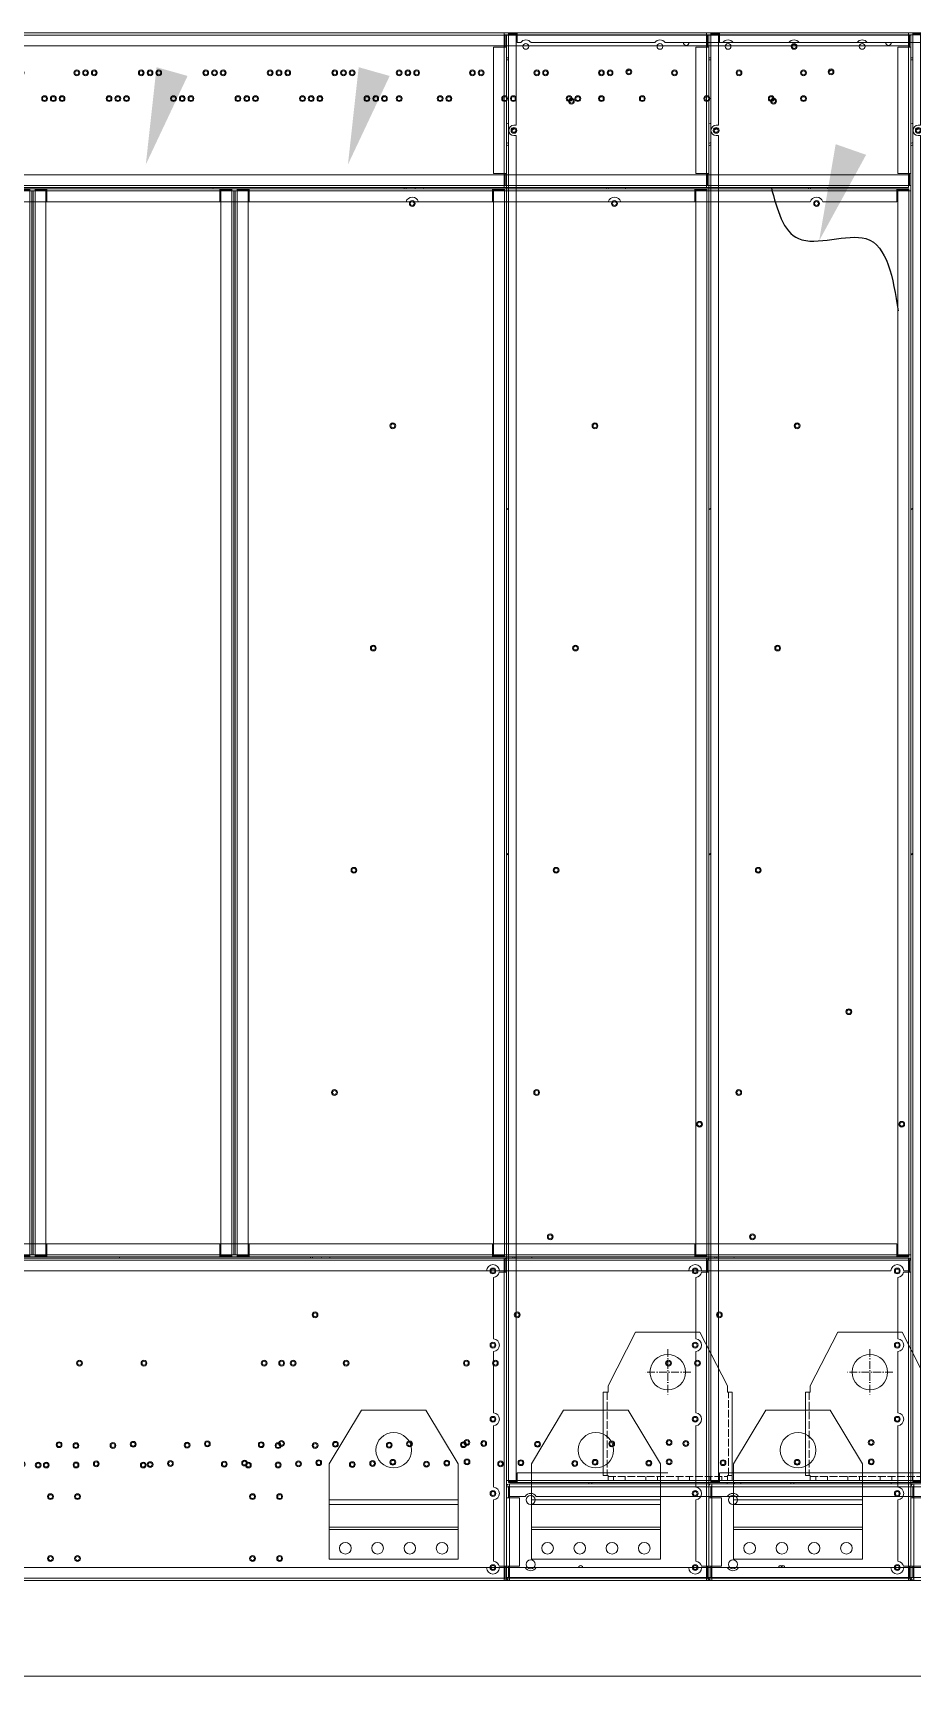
# Model space of a CAD drawing. Header units: millimetres. Extents: x -662756 to 31653, y -141394 to 22156.
# Drawn here: x -652890 to -651527, y -135608 to -133060 of the extents above; entities that cross this region are included whole.
import ezdxf

# ---------------------------------------------------------------- set-up
doc = ezdxf.new("R2010")
doc.units = ezdxf.units.MM
doc.linetypes.add('DASHDOT', pattern=[18.5, 12, -3, 0.5, -3])
doc.linetypes.add('DASHED', pattern=[15, 12, -3])
doc.layers.add('냉각탑_dim', color=1, linetype='Continuous')

# ---------------------------------------------------------------- blocks, each defined once
blk = doc.blocks.new('457536')
at = {"color": 7, "lineweight": 5}
for p, q in [((114592.520962, 89152.297332), (114550.020962, 89069.297332)), ((114692.520962, 89152.297332), (114592.520962, 89152.297332)), ((114735.020962, 89069.297332), (114692.520962, 89152.297332)), ((114542.520962, 89059.297332), (114542.520962, 88929.797332)), ((114742.520962, 88929.797332), (114742.520962, 89059.297332)), ((114550.020962, 88922.297332), (114735.020962, 88922.297332))]:
    blk.add_line(p, q, dxfattribs=at)
at = {"color": 7, "linetype": 'DASHDOT', "lineweight": 5}
for p, q in [((114642.520962, 89126.047332), (114642.520962, 89054.547332)), ((114678.270962, 89090.297332), (114606.770962, 89090.297332))]:
    blk.add_line(p, q, dxfattribs=at)
at = {"color": 7, "lineweight": 5, "ltscale": 0.125}
for p, q in [((114550.020962, 89059.297332), (114550.020962, 89069.297332)), ((114735.020962, 89069.297332), (114735.020962, 89059.297332))]:
    blk.add_line(p, q, dxfattribs=at)
at = {"color": 7, "lineweight": 5, "ltscale": 0.09375}
for p, q in [((114542.520962, 89059.297332), (114550.020962, 89059.297332)), ((114742.520962, 89059.297332), (114735.020962, 89059.297332)), ((114550.020962, 88929.797332), (114542.520962, 88929.797332)), ((114550.020962, 88922.297332), (114550.020962, 88929.797332)), ((114735.020962, 88929.797332), (114742.520962, 88929.797332)), ((114735.020962, 88922.297332), (114735.020962, 88929.797332))]:
    blk.add_line(p, q, dxfattribs=at)
at = {"color": 7, "linetype": 'DASHED', "lineweight": 5}
for p, q in [((114548.520962, 89059.297332), (114548.520962, 88929.797332)), ((114736.520962, 88929.797332), (114736.520962, 89059.297332)), ((114550.020962, 88928.297332), (114735.020962, 88928.297332))]:
    blk.add_line(p, q, dxfattribs=at)
at = {"color": 7, "linetype": 'DASHED', "lineweight": 5, "ltscale": 0.075}
for p, q in [((114558.520962, 88928.297332), (114558.520962, 88922.297332)), ((114576.520962, 88928.297332), (114576.520962, 88922.297332)), ((114608.520962, 88928.297332), (114608.520962, 88922.297332)), ((114626.520962, 88928.297332), (114626.520962, 88922.297332)), ((114658.520962, 88928.297332), (114658.520962, 88922.297332)), ((114676.520962, 88928.297332), (114676.520962, 88922.297332)), ((114708.520962, 88928.297332), (114708.520962, 88922.297332)), ((114726.520962, 88928.297332), (114726.520962, 88922.297332))]:
    blk.add_line(p, q, dxfattribs=at)
at = {"color": 7, "lineweight": 5}
blk.add_circle((114642.520962, 89090.297332), 27.5, dxfattribs=at)
blk = doc.blocks.new('1')
at = {"color": 7, "lineweight": 20}
for p, q in [((12842.3, 11343.8), (14935.3, 11343.8)), ((12842.3, 11340.3), (14935.3, 11340.3)), ((14938.8, 9098.9), (14938.8, 11340.7)), ((14941.9, 9098.9), (14941.9, 11340.7)), ((16022.2, 11343.8), (14955.4, 11343.8)), ((16022.2, 11340.7), (14955.4, 11340.7)), ((14935.3, 11323.8), (13391.8, 11323.8)), ((14953.8, 11184.6), (14953.8, 9098.9)), ((14935.3, 11123.8), (12842.3, 11123.8)), ((14935.3, 11107.3), (12842.3, 11107.3)), ((14935.3, 11103.8), (12842.3, 11103.8)), ((12860.4, 11101.8), (13867.2, 11101.8)), ((12860.4, 11098.7), (13867.2, 11098.7)), ((13868.8, 11098.7), (13868.8, 9448.9)), ((13885.7, 11098.7), (13885.7, 9448.9)), ((13888.8, 11098.7), (13888.8, 9448.9)), ((13890.8, 11098.7), (13890.8, 9448.9)), ((13893.9, 11098.7), (13893.9, 9448.9)), ((13910.8, 9448.9), (13910.8, 11098.7)), ((14917.2, 11101.8), (13912.4, 11101.8)), ((14917.2, 11098.7), (13912.4, 11098.7)), ((14918.8, 11098.7), (14918.8, 9448.9)), ((14935.7, 9448.9), (14935.7, 11098.7)), ((12860.4, 11081.8), (13867.2, 11081.8)), ((14917.2, 9465.8), (13912.4, 9465.8)), ((12842.3, 9443.8), (14935.3, 9443.8)), ((12842.3, 9440.3), (14935.3, 9440.3)), ((13867.2, 9448.9), (12860.4, 9448.9)), ((13867.2, 9445.8), (12860.4, 9445.8)), ((13912.4, 9448.9), (14917.2, 9448.9)), ((13912.4, 9445.8), (14917.2, 9445.8)), ((14907.8, 9423.8), (12869.8, 9423.8)), ((14943.5, 9093.8), (17334.1, 9093.8)), ((14943.5, 9089.1), (17334.1, 9089.1)), ((14955.4, 9095.8), (16022.2, 9095.8)), ((17292.7, 9073.8), (14985, 9073.8)), ((14935.3, 8947.3), (12842.3, 8947.3)), ((12869.8, 8963.8), (14907.8, 8963.8)), ((17334.1, 8948.5), (14943.5, 8948.5)), ((14985, 8963.8), (17292.7, 8963.8)), ((14935.3, 8943.8), (12842.3, 8943.8)), ((17334.1, 8943.8), (14943.5, 8943.8))]:
    blk.add_line(p, q, dxfattribs=at)
at = {"color": 7, "lineweight": 20, "ltscale": 0.004778}
for p, q in [((14935.3, 11343.8), (14943.9, 11343.8)), ((14935.3, 11340.7), (14943.9, 11340.7))]:
    blk.add_line(p, q, dxfattribs=at)
at = {"color": 7, "lineweight": 20, "ltscale": 0.001944}
for p, q in [((14935.3, 11340.3), (14935.3, 11343.8)), ((14938.8, 11321.8), (14935.3, 11321.8)), ((14938.8, 11125.8), (14935.3, 11125.8)), ((14935.3, 11107.3), (14935.3, 11103.8)), ((14935.3, 9440.3), (14935.3, 9443.8)), ((14938.8, 9421.8), (14935.3, 9421.8)), ((14938.8, 8965.8), (14935.3, 8965.8)), ((14935.3, 8947.3), (14935.3, 8943.8))]:
    blk.add_line(p, q, dxfattribs=at)
at = {"color": 7, "lineweight": 20, "ltscale": 0.009167}
for p, q in [((14935.3, 11323.8), (14935.3, 11340.3)), ((14918.8, 11321.8), (14935.3, 11321.8)), ((14918.8, 11125.8), (14935.3, 11125.8)), ((14935.3, 11107.3), (14935.3, 11123.8)), ((14935.3, 9423.8), (14935.3, 9440.3)), ((14935.3, 8947.3), (14935.3, 8963.8))]:
    blk.add_line(p, q, dxfattribs=at)
at = {"color": 7, "lineweight": 20, "ltscale": 0.010278}
for p, q in [((14935.3, 11321.8), (14935.3, 11340.3)), ((14936.8, 11340.3), (14936.8, 11321.8)), ((14938.8, 11321.8), (14938.8, 11340.3)), ((14935.3, 11107.3), (14935.3, 11125.8)), ((14936.8, 11125.8), (14936.8, 11107.3)), ((14938.8, 11107.3), (14938.8, 11125.8)), ((13885.7, 11101.8), (13867.2, 11101.8)), ((13867.2, 11100.2), (13885.7, 11100.2)), ((13867.2, 11098.7), (13885.7, 11098.7)), ((13912.4, 11101.8), (13893.9, 11101.8)), ((13893.9, 11100.2), (13912.4, 11100.2)), ((13893.9, 11098.7), (13912.4, 11098.7)), ((14935.7, 11101.8), (14917.2, 11101.8)), ((14917.2, 11100.2), (14935.7, 11100.2)), ((14917.2, 11098.7), (14935.7, 11098.7)), ((13885.7, 9447.4), (13867.2, 9447.4)), ((13867.2, 9445.8), (13885.7, 9445.8)), ((13912.4, 9447.4), (13893.9, 9447.4)), ((13893.9, 9445.8), (13912.4, 9445.8)), ((14935.7, 9447.4), (14917.2, 9447.4)), ((14917.2, 9445.8), (14935.7, 9445.8)), ((14935.3, 9421.8), (14935.3, 9440.3)), ((14936.8, 9440.3), (14936.8, 9421.8)), ((14938.8, 9421.8), (14938.8, 9440.3)), ((14935.3, 8947.3), (14935.3, 8965.8)), ((14936.8, 8965.8), (14936.8, 8947.3)), ((14938.8, 8947.3), (14938.8, 8965.8))]:
    blk.add_line(p, q, dxfattribs=at)
at = {"color": 7, "lineweight": 20, "ltscale": 0.000833333}
for p, q in [((14935.3, 11340.3), (14936.8, 11340.3)), ((14941.9, 11340.7), (14941.9, 11342.2)), ((13885.7, 11098.7), (13885.7, 11100.2)), ((13893.9, 11098.7), (13893.9, 11100.2)), ((14935.3, 11107.3), (14936.8, 11107.3)), ((14935.7, 11098.7), (14935.7, 11100.2)), ((13885.7, 9448.9), (13885.7, 9447.4)), ((13893.9, 9448.9), (13893.9, 9447.4)), ((14935.3, 9440.3), (14936.8, 9440.3)), ((14935.7, 9448.9), (14935.7, 9447.4)), ((14941.9, 9098.9), (14941.9, 9097.4)), ((14943.5, 9089.1), (14942, 9089.1)), ((14935.3, 8947.3), (14936.8, 8947.3)), ((14943.5, 8948.5), (14942, 8948.5))]:
    blk.add_line(p, q, dxfattribs=at)
at = {"color": 7, "lineweight": 20, "ltscale": 0.001111}
for p, q in [((14938.8, 11340.3), (14936.8, 11340.3)), ((14938.8, 11304.9), (14940.8, 11304.9)), ((14938.8, 11301.8), (14940.8, 11301.8)), ((14936.8, 11107.3), (14938.8, 11107.3)), ((14938.8, 9440.3), (14936.8, 9440.3)), ((14943.5, 9073.8), (14943.5, 9071.8)), ((15066.3, 9095.8), (15066.3, 9093.8)), ((15071, 9095.8), (15071, 9093.8)), ((15281, 9095.8), (15281, 9093.8)), ((15292.3, 9093.8), (15292.3, 9095.8)), ((15302.3, 9093.8), (15302.3, 9095.8)), ((15535.3, 9093.8), (15535.3, 9095.8)), ((15545.3, 9093.8), (15545.3, 9095.8)), ((14936.8, 8947.3), (14938.8, 8947.3)), ((14943.5, 8965.8), (14943.5, 8963.8))]:
    blk.add_line(p, q, dxfattribs=at)
at = {"color": 7, "lineweight": 20, "ltscale": 0.001722}
for p, q in [((14943.9, 11340.7), (14940.8, 11340.7)), ((14955.4, 11343.8), (14955.4, 11340.7)), ((13867.2, 11098.7), (13867.2, 11101.8)), ((13885.7, 11098.7), (13888.8, 11098.7)), ((13890.8, 11098.7), (13893.9, 11098.7)), ((13912.4, 11101.8), (13912.4, 11098.7)), ((14917.2, 11101.8), (14917.2, 11098.7)), ((14938.8, 11098.7), (14935.7, 11098.7)), ((13867.2, 9448.9), (13867.2, 9445.8)), ((13885.7, 9448.9), (13888.8, 9448.9)), ((13890.8, 9448.9), (13893.9, 9448.9)), ((13912.4, 9445.8), (13912.4, 9448.9)), ((14917.2, 9445.8), (14917.2, 9448.9)), ((14938.8, 9448.9), (14935.7, 9448.9)), ((14941.9, 9098.9), (14938.8, 9098.9)), ((14955.4, 9095.8), (14955.4, 9098.9))]:
    blk.add_line(p, q, dxfattribs=at)
at = {"color": 7, "lineweight": 20, "ltscale": 0.0075}
for p, q in [((14955.4, 11343.8), (14941.9, 11343.8)), ((14941.9, 11342.2), (14955.4, 11342.2)), ((14941.9, 11340.7), (14955.4, 11340.7)), ((14955.4, 9097.4), (14941.9, 9097.4)), ((14941.9, 9095.8), (14955.4, 9095.8))]:
    blk.add_line(p, q, dxfattribs=at)
at = {"color": 7, "lineweight": 20, "ltscale": 0.000888889}
for p, q in [((14941.9, 11343.8), (14941.9, 11342.2)), ((13885.7, 11100.2), (13885.7, 11101.8)), ((13893.9, 11101.8), (13893.9, 11100.2)), ((14935.7, 11100.2), (14935.7, 11101.8)), ((13868.8, 9448.9), (13867.2, 9448.9)), ((13885.7, 9445.8), (13885.7, 9447.4)), ((13893.9, 9447.4), (13893.9, 9445.8)), ((13912.4, 9448.9), (13910.8, 9448.9)), ((14918.8, 9448.9), (14917.2, 9448.9)), ((14935.7, 9445.8), (14935.7, 9447.4)), ((14955.4, 9098.9), (14953.8, 9098.9)), ((14941.9, 9097.4), (14941.9, 9095.8))]:
    blk.add_line(p, q, dxfattribs=at)
at = {"color": 7, "lineweight": 20, "ltscale": 0.006611}
for p, q in [((14953.8, 11340.7), (14941.9, 11340.7)), ((14955.4, 11328.8), (14955.4, 11340.7)), ((14941.9, 9098.9), (14953.8, 9098.9)), ((14955.4, 9110.8), (14955.4, 9098.9)), ((15288.8, 9110.8), (15288.8, 9098.9))]:
    blk.add_line(p, q, dxfattribs=at)
at = {"color": 7, "lineweight": 20, "ltscale": 0.077863}
blk.add_line((14953.8, 11340.7), (14953.8, 11200.6), dxfattribs=at)
at = {"color": 7, "lineweight": 20, "ltscale": 0.108889}
for p, q in [((14918.8, 11321.8), (14918.8, 11125.8)), ((14935.3, 11125.8), (14935.3, 11321.8)), ((14938.8, 11125.8), (14938.8, 11321.8))]:
    blk.add_line(p, q, dxfattribs=at)
at = {"color": 7, "lineweight": 20, "ltscale": 0.003}
blk.add_line((14955.4, 11328.8), (14960.8, 11328.8), dxfattribs=at)
at = {"color": 7, "lineweight": 20, "ltscale": 0.106667}
for p, q in [((14976.8, 11328.8), (15168.8, 11328.8)), ((15184.8, 11328.8), (15376.8, 11328.8)), ((15392.8, 11328.8), (15584.8, 11328.8))]:
    blk.add_line(p, q, dxfattribs=at)
at = {"color": 7, "lineweight": 20, "ltscale": 0.00282}
for p, q in [((15130, 11286), (15125.5, 11283.7)), ((15040.9, 11240.6), (15036.4, 11238.3)), ((14951.8, 11195.1), (14947.3, 11192.8))]:
    blk.add_line(p, q, dxfattribs=at)
at = {"color": 7, "lineweight": 20, "ltscale": 0.001247}
for p, q in [((14938.8, 11202.5), (14940.8, 11203.5)), ((14940.8, 11173.3), (14938.8, 11172.3)), ((14940.8, 11169.9), (14938.8, 11168.8))]:
    blk.add_line(p, q, dxfattribs=at)
at = {"color": 7, "lineweight": 20, "ltscale": 0.001952}
for p, q in [((14953.8, 11200.6), (14950.3, 11200.6)), ((14950.3, 11184.6), (14953.8, 11184.6))]:
    blk.add_line(p, q, dxfattribs=at)
at = {"color": 7, "lineweight": 20, "ltscale": 0.009389}
for p, q in [((13867.2, 11081.8), (13867.2, 11098.7)), ((13885.7, 11098.7), (13868.8, 11098.7)), ((13910.8, 11098.7), (13893.9, 11098.7)), ((13912.4, 11081.8), (13912.4, 11098.7)), ((14917.2, 11081.8), (14917.2, 11098.7)), ((14918.8, 11098.7), (14935.7, 11098.7)), ((13867.2, 9448.9), (13867.2, 9465.8)), ((13912.4, 9465.8), (13912.4, 9448.9)), ((14917.2, 9465.8), (14917.2, 9448.9)), ((13868.8, 9448.9), (13885.7, 9448.9)), ((13910.8, 9448.9), (13893.9, 9448.9)), ((14918.8, 9448.9), (14935.7, 9448.9))]:
    blk.add_line(p, q, dxfattribs=at)
at = {"color": 7, "lineweight": 20, "ltscale": 0.001115}
for p, q in [((14170, 11103.8), (14169.9, 11101.8)), ((14169.9, 11101.8), (14170, 11103.8)), ((14780, 11103.8), (14779.9, 11101.8)), ((14783, 11101.8), (14783.2, 11103.8)), ((14809.6, 11101.8), (14809.8, 11103.8)), ((14025, 9445.8), (14024.8, 9443.8)), ((14024.8, 9443.8), (14025, 9445.8)), ((14635, 9445.8), (14634.8, 9443.8)), ((14637.9, 9443.8), (14638.1, 9445.8)), ((14664.5, 9443.8), (14664.7, 9445.8))]:
    blk.add_line(p, q, dxfattribs=at)
at = {"color": 7, "lineweight": 20, "ltscale": 0.483602}
blk.add_line((13912.4, 11081.8), (14782.9, 11081.8), dxfattribs=at)
at = {"color": 7, "lineweight": 20, "ltscale": 0.063895}
blk.add_line((14802.2, 11081.8), (14917.2, 11081.8), dxfattribs=at)
at = {"color": 7, "lineweight": 20, "ltscale": 0.001192}
for p, q in [((14940.8, 10606.2), (14938.8, 10605.5)), ((14940.8, 10605.2), (14938.8, 10604.4))]:
    blk.add_line(p, q, dxfattribs=at)
at = {"color": 7, "lineweight": 20, "ltscale": 0.001281}
for p, q in [((14940.8, 10071.1), (14938.8, 10070)), ((14940.8, 10070), (14938.8, 10068.8))]:
    blk.add_line(p, q, dxfattribs=at)
at = {"color": 7, "lineweight": 20, "ltscale": 0.408607}
blk.add_line((13131.7, 9465.8), (13867.2, 9465.8), dxfattribs=at)
at = {"color": 7, "lineweight": 20, "ltscale": 0.052833}
for p, q in [((14918.8, 9413.9), (14918.8, 9318.8)), ((14918.8, 9298.9), (14918.8, 9203.8)), ((14918.8, 9183.9), (14918.8, 9088.8)), ((14918.8, 9068.9), (14918.8, 8973.8))]:
    blk.add_line(p, q, dxfattribs=at)
at = {"color": 7, "lineweight": 20, "ltscale": 0.004279}
for p, q in [((14935.3, 9421.8), (14927.6, 9421.8)), ((14935.3, 8965.8), (14927.6, 8965.8))]:
    blk.add_line(p, q, dxfattribs=at)
at = {"color": 7, "lineweight": 20, "ltscale": 0.004167}
for p, q in [((14935.3, 9423.8), (14927.8, 9423.8)), ((14927.8, 8963.8), (14935.3, 8963.8))]:
    blk.add_line(p, q, dxfattribs=at)
at = {"color": 7, "lineweight": 20, "ltscale": 0.253333}
for p, q in [((14935.3, 8965.8), (14935.3, 9421.8)), ((14938.8, 8965.8), (14938.8, 9421.8))]:
    blk.add_line(p, q, dxfattribs=at)
at = {"color": 7, "lineweight": 20, "ltscale": 0.053832}
for p, q in [((14713.8, 9207.8), (14663.8, 9124.8)), ((14813.8, 9207.8), (14863.8, 9124.8))]:
    blk.add_line(p, q, dxfattribs=at)
at = {"color": 7, "lineweight": 20, "ltscale": 0.055556}
for p, q in [((14813.8, 9207.8), (14713.8, 9207.8)), ((15188.8, 9098.9), (15288.8, 9098.9)), ((15288.8, 9098.9), (15188.8, 9098.9))]:
    blk.add_line(p, q, dxfattribs=at)
at = {"color": 7, "lineweight": 20, "ltscale": 0.031187}
for p, q in [((14663.8, 9068.7), (14663.8, 9124.8)), ((14863.8, 9068.7), (14863.8, 9124.8))]:
    blk.add_line(p, q, dxfattribs=at)
at = {"color": 7, "lineweight": 20, "ltscale": 0.129667}
for p, q in [((15188.8, 9110.8), (14955.4, 9110.8)), ((14955.4, 9098.9), (15188.8, 9098.9))]:
    blk.add_line(p, q, dxfattribs=at)
at = {"color": 7, "lineweight": 20, "ltscale": 0.222222}
for p, q in [((15688.8, 9110.8), (15288.8, 9110.8)), ((15288.8, 9098.9), (15688.8, 9098.9))]:
    blk.add_line(p, q, dxfattribs=at)
at = {"color": 7, "lineweight": 20, "ltscale": 0.001778}
for p, q in [((14942, 9089.1), (14938.8, 9089.1)), ((14942, 8948.5), (14938.8, 8948.5))]:
    blk.add_line(p, q, dxfattribs=at)
at = {"color": 7, "lineweight": 20, "ltscale": 0.009611}
for p, q in [((14938.8, 9089.1), (14938.8, 9071.8)), ((14942, 9071.8), (14942, 9089.1)), ((14938.8, 8965.8), (14938.8, 8948.5)), ((14942, 8948.5), (14942, 8965.8))]:
    blk.add_line(p, q, dxfattribs=at)
at = {"color": 7, "lineweight": 20, "ltscale": 0.002611}
for p, q in [((14943.5, 9089.1), (14943.5, 9093.8)), ((14943.5, 9071.8), (14938.8, 9071.8)), ((14943.5, 8965.8), (14938.8, 8965.8)), ((14943.5, 8948.5), (14943.5, 8943.8))]:
    blk.add_line(p, q, dxfattribs=at)
at = {"color": 7, "lineweight": 20, "ltscale": 0.0085}
for p, q in [((14943.5, 9089.1), (14943.5, 9073.8)), ((14958.8, 9071.8), (14943.5, 9071.8)), ((14943.5, 8965.8), (14958.8, 8965.8)), ((14943.5, 8963.8), (14943.5, 8948.5))]:
    blk.add_line(p, q, dxfattribs=at)
at = {"color": 7, "lineweight": 20, "ltscale": 0.013411}
for p, q in [((14967.7, 9073.8), (14943.5, 9073.8)), ((14943.5, 8963.8), (14967.7, 8963.8))]:
    blk.add_line(p, q, dxfattribs=at)
at = {"color": 7, "lineweight": 20, "ltscale": 0.003919}
for p, q in [((14663.8, 9061.6), (14663.8, 9068.7)), ((14863.8, 9068.7), (14863.8, 9061.6))]:
    blk.add_line(p, q, dxfattribs=at)
at = {"color": 7, "lineweight": 20, "ltscale": 0.111111}
for p, q in [((14863.8, 9068.7), (14663.8, 9068.7)), ((14863.8, 9061.6), (14663.8, 9061.6)), ((14863.8, 9026.4), (14663.8, 9026.4)), ((14863.8, 9022.9), (14663.8, 9022.9)), ((14663.8, 8976.8), (14863.8, 8976.8))]:
    blk.add_line(p, q, dxfattribs=at)
at = {"color": 7, "lineweight": 20, "ltscale": 0.019545}
for p, q in [((14663.8, 9026.4), (14663.8, 9061.6)), ((14863.8, 9026.4), (14863.8, 9061.6))]:
    blk.add_line(p, q, dxfattribs=at)
at = {"color": 7, "lineweight": 20, "ltscale": 0.058889}
for p, q in [((14938.8, 8965.8), (14938.8, 9071.8)), ((14943.5, 8965.8), (14943.5, 9071.8)), ((14958.8, 9071.8), (14958.8, 8965.8))]:
    blk.add_line(p, q, dxfattribs=at)
at = {"color": 7, "lineweight": 20, "ltscale": 0.001959}
for p, q in [((14663.8, 9022.9), (14663.8, 9026.4)), ((14863.8, 9026.4), (14863.8, 9022.9))]:
    blk.add_line(p, q, dxfattribs=at)
at = {"color": 7, "lineweight": 20, "ltscale": 0.025612}
for p, q in [((14663.8, 9022.9), (14663.8, 8976.8)), ((14863.8, 9022.9), (14863.8, 8976.8))]:
    blk.add_line(p, q, dxfattribs=at)
at = {"color": 0, "lineweight": 20}
for p, q in [((14935.3, 8943.8), (14943.5, 8943.8)), ((18438.8, 8795.5), (11138.8, 8795.5))]:
    blk.add_line(p, q, dxfattribs=at)
at = {"color": 7, "lineweight": 20}
for centre, radius in [((14968.8, 11322.8), 4.5), ((15176.8, 11322.8), 4.5), ((15384.8, 11322.8), 4.5), ((15384.8, 11322.8), 3), ((13672.3, 11281.8), 4.5), ((13672.3, 11281.8), 3), ((13772.3, 11281.8), 4.5), ((13772.3, 11281.8), 3), ((13872.3, 11281.8), 4.5), ((13872.3, 11281.8), 3), ((13972.3, 11281.8), 4.5), ((13972.3, 11281.8), 3), ((14072.3, 11281.8), 4.5), ((14072.3, 11281.8), 3), ((14172.3, 11281.8), 4.5), ((14172.3, 11281.8), 3), ((14272.3, 11281.8), 4.5), ((14272.3, 11281.8), 3), ((14372.3, 11281.8), 4.5), ((14372.3, 11281.8), 3), ((14472.3, 11281.8), 4.5), ((14472.3, 11281.8), 3), ((14572.3, 11281.8), 4.5), ((14572.3, 11281.8), 3), ((14672.3, 11281.8), 4.5), ((14672.3, 11281.8), 3), ((14772.3, 11281.8), 4.5), ((14772.3, 11281.8), 3), ((15128.5, 11283.4), 4.5), ((15128.5, 11283.4), 3), ((13622.3, 11241.8), 4.5), ((13622.3, 11241.8), 3), ((13722.3, 11241.8), 4.5), ((13722.3, 11241.8), 3), ((13822.3, 11241.8), 4.5), ((13822.3, 11241.8), 3), ((13922.3, 11241.8), 4.5), ((13922.3, 11241.8), 3), ((14022.3, 11241.8), 4.5), ((14022.3, 11241.8), 3), ((14122.3, 11241.8), 4.5), ((14122.3, 11241.8), 3), ((14222.3, 11241.8), 4.5), ((14222.3, 11241.8), 3), ((14322.3, 11241.8), 4.5), ((14322.3, 11241.8), 3), ((14422.3, 11241.8), 4.5), ((14422.3, 11241.8), 3), ((14522.3, 11241.8), 4.5), ((14522.3, 11241.8), 3), ((14622.3, 11241.8), 4.5), ((14622.3, 11241.8), 3), ((14722.3, 11241.8), 4.5), ((14722.3, 11241.8), 3), ((14772.3, 11241.8), 4.5), ((14772.3, 11241.8), 3), ((15039.4, 11238), 4.5), ((15039.4, 11238), 3), ((14950.3, 11192.6), 4.5), ((14950.3, 11192.6), 3), ((14792.6, 11079.2), 4.5), ((14792.6, 11079.2), 3), ((14762.4, 10734.5), 4.5), ((14762.4, 10734.5), 3), ((14732.2, 10389.8), 4.5), ((14732.2, 10389.8), 3), ((14702.1, 10045.2), 4.5), ((14702.1, 10045.2), 3), ((15469.8, 9825.9), 4.5), ((15469.8, 9825.8), 3), ((14671.9, 9700.5), 4.5), ((14671.9, 9700.5), 3), ((15238.2, 9651.3), 4.5), ((15238.2, 9651.3), 3), ((15006.6, 9476.8), 4.5), ((15006.6, 9476.7), 3), ((14917.8, 9423.8), 4.5), ((14917.8, 9423.8), 3), ((14641.8, 9355.8), 4.5), ((14641.8, 9355.8), 3), ((14917.8, 9308.8), 4.5), ((14917.8, 9308.8), 3), ((13962.9, 9280.8), 4.5), ((13962.9, 9280.8), 3), ((14062.9, 9280.8), 4.5), ((14062.9, 9280.8), 3), ((14562.9, 9280.8), 4.5), ((14562.9, 9280.8), 3), ((14607.9, 9280.8), 4.5), ((14607.9, 9280.8), 3), ((14917.8, 9193.8), 4.5), ((14917.8, 9193.8), 3), ((13957.3, 9152.9), 4.5), ((13957.3, 9152.9), 3), ((14014.8, 9153.2), 4.5), ((14014.8, 9153.2), 3), ((14129.8, 9153.8), 4.5), ((14129.8, 9153.8), 3), ((14244.8, 9154.4), 4.5), ((14244.8, 9154.4), 3), ((14359.8, 9155), 4.5), ((14359.8, 9155), 3), ((14474.8, 9155.6), 4.5), ((14474.8, 9155.6), 3), ((14589.8, 9156.2), 4.5), ((14589.8, 9156.2), 3), ((14763.8, 9145.8), 27.5), ((14877.3, 9157.7), 4.5), ((14877.3, 9157.7), 3), ((13585.3, 9122.8), 4.5), ((13585.3, 9122.8), 3), ((13748.3, 9122.8), 4.5), ((13748.3, 9122.8), 3), ((13911.3, 9122.8), 4.5), ((13911.3, 9122.8), 3), ((13957.5, 9122.9), 4.5), ((13957.5, 9122.9), 3), ((14072.5, 9123.5), 4.5), ((14072.5, 9123.5), 3), ((14187.5, 9124.1), 4.5), ((14187.5, 9124.1), 3), ((14302.5, 9124.7), 4.5), ((14302.5, 9124.7), 3), ((14417.5, 9125.3), 4.5), ((14417.5, 9125.3), 3), ((14532.5, 9125.9), 4.5), ((14532.5, 9125.9), 3), ((14647.5, 9126.5), 4.5), ((14647.5, 9126.5), 3), ((14762.5, 9127.1), 4.5), ((14762.5, 9127.1), 3), ((14877.5, 9127.7), 4.5), ((14877.5, 9127.7), 3), ((13917.8, 9073.8), 4.5), ((13917.8, 9073.8), 3), ((13959.8, 9073.8), 4.5), ((13959.8, 9073.8), 3), ((14917.8, 9078.8), 4.5), ((14917.8, 9078.8), 3), ((14976.3, 9068.8), 7), ((14688.8, 8993.8), 9), ((14738.8, 8993.8), 9), ((14788.8, 8993.8), 9), ((14838.8, 8993.8), 9), ((13917.8, 8977.8), 4.5), ((13917.8, 8977.8), 3), ((13959.8, 8977.8), 4.5), ((13959.8, 8977.8), 3), ((14976.3, 8968.8), 7), ((14917.8, 8963.8), 4.5), ((14917.8, 8963.8), 3)]:
    blk.add_circle(centre, radius, dxfattribs=at)
for centre, radius, start, end in [((14782.3, 11340.3), 3.5, 89.7551, 90), ((15235.7, 11340.7), 3.1, 89.7398, 90), ((15243.9, 11340.7), 3.1, 90, 90.2602), ((14968.8, 11322.8), 10, 36.8699, 143.1301), ((15176.8, 11322.8), 10, 36.8699, 143.1301), ((15217.6, 11328.9), 4.5, 180.735, 359.265), ((15384.8, 11322.8), 10, 36.8699, 143.1301), ((14950.3, 11192.6), 8, 90, 270), ((14792.6, 11079.2), 10, 15.1274, 164.8726), ((14900.3, 9440.3), 3.5, 90, 90.245), ((14917.8, 9423.8), 10, 0, 180), ((14935.3, 9440.3), 3.5, 0, 90), ((14935.3, 9440.3), 1.5, 0, 90), ((14917.8, 9423.8), 3, 173.8521, 180.0284), ((14917.8, 9423.8), 10, 275.7392, 348.463), ((14917.8, 9308.8), 3, 173.8521, 180.0293), ((14917.8, 9308.8), 10, 275.7392, 84.2608), ((14917.8, 9193.8), 10, 275.7392, 84.2608), ((14917.8, 9193.8), 3, 173.8521, 180.0293), ((14917.8, 9078.8), 3, 173.8521, 180.0293), ((14917.8, 9078.8), 10, 275.7392, 84.2608), ((14943.5, 9089.1), 4.7, 90, 180), ((14943.5, 9089.1), 1.5, 90, 180), ((14976.3, 9068.8), 10, 29.9997, 150.0003), ((15009.1, 9089.1), 4.7, 89.7204, 90), ((14917.8, 8963.8), 10, 11.537, 84.2608), ((14917.8, 8963.8), 10, 180, 0), ((14917.8, 8963.8), 3, 173.8521, 180.0293), ((14935.3, 8947.3), 3.5, 270, 0), ((14935.3, 8947.3), 1.5, 270, 0), ((14943.5, 8948.5), 4.7, 180, 270), ((14943.5, 8948.5), 1.5, 180, 270), ((14976.3, 8968.8), 10, 210.0003, 329.9997), ((15053.8, 8963.8), 3, 359.999, 180.001), ((15363.8, 8963.8), 3, 359.999, 180.001)]:
    blk.add_arc(centre, radius, start, end, dxfattribs=at)
at = {"layer": '냉각탑_dim', "lineweight": -3}
blk.add_spline([(15349.3, 11104.3), (15391.6, 11024.7), (15496.2, 11024.7), (15546, 10912.8)], degree=3, dxfattribs=at)
for points in [[(14130.5, 11277), (14065.7, 11139.5), (14082.4, 11290.6)], [(15496.5, 11154.7), (15423.6, 11021.3), (15449.3, 11171.2)]]:
    blk.add_solid(points, dxfattribs=at)
at = {"color": 0, "lineweight": 20}
blk.add_blockref('457536', (-99453.7, -79823.4), dxfattribs=at)

msp = doc.modelspace()

# ---------------------------------------------------------------- block references
at = {"lineweight": 5}
for p in [(-667094.5, -144403.9), (-666780.9, -144403.9), (-666467.4, -144403.9)]:
    msp.add_blockref('1', p, dxfattribs=at)

doc.saveas('drawing.dxf')
